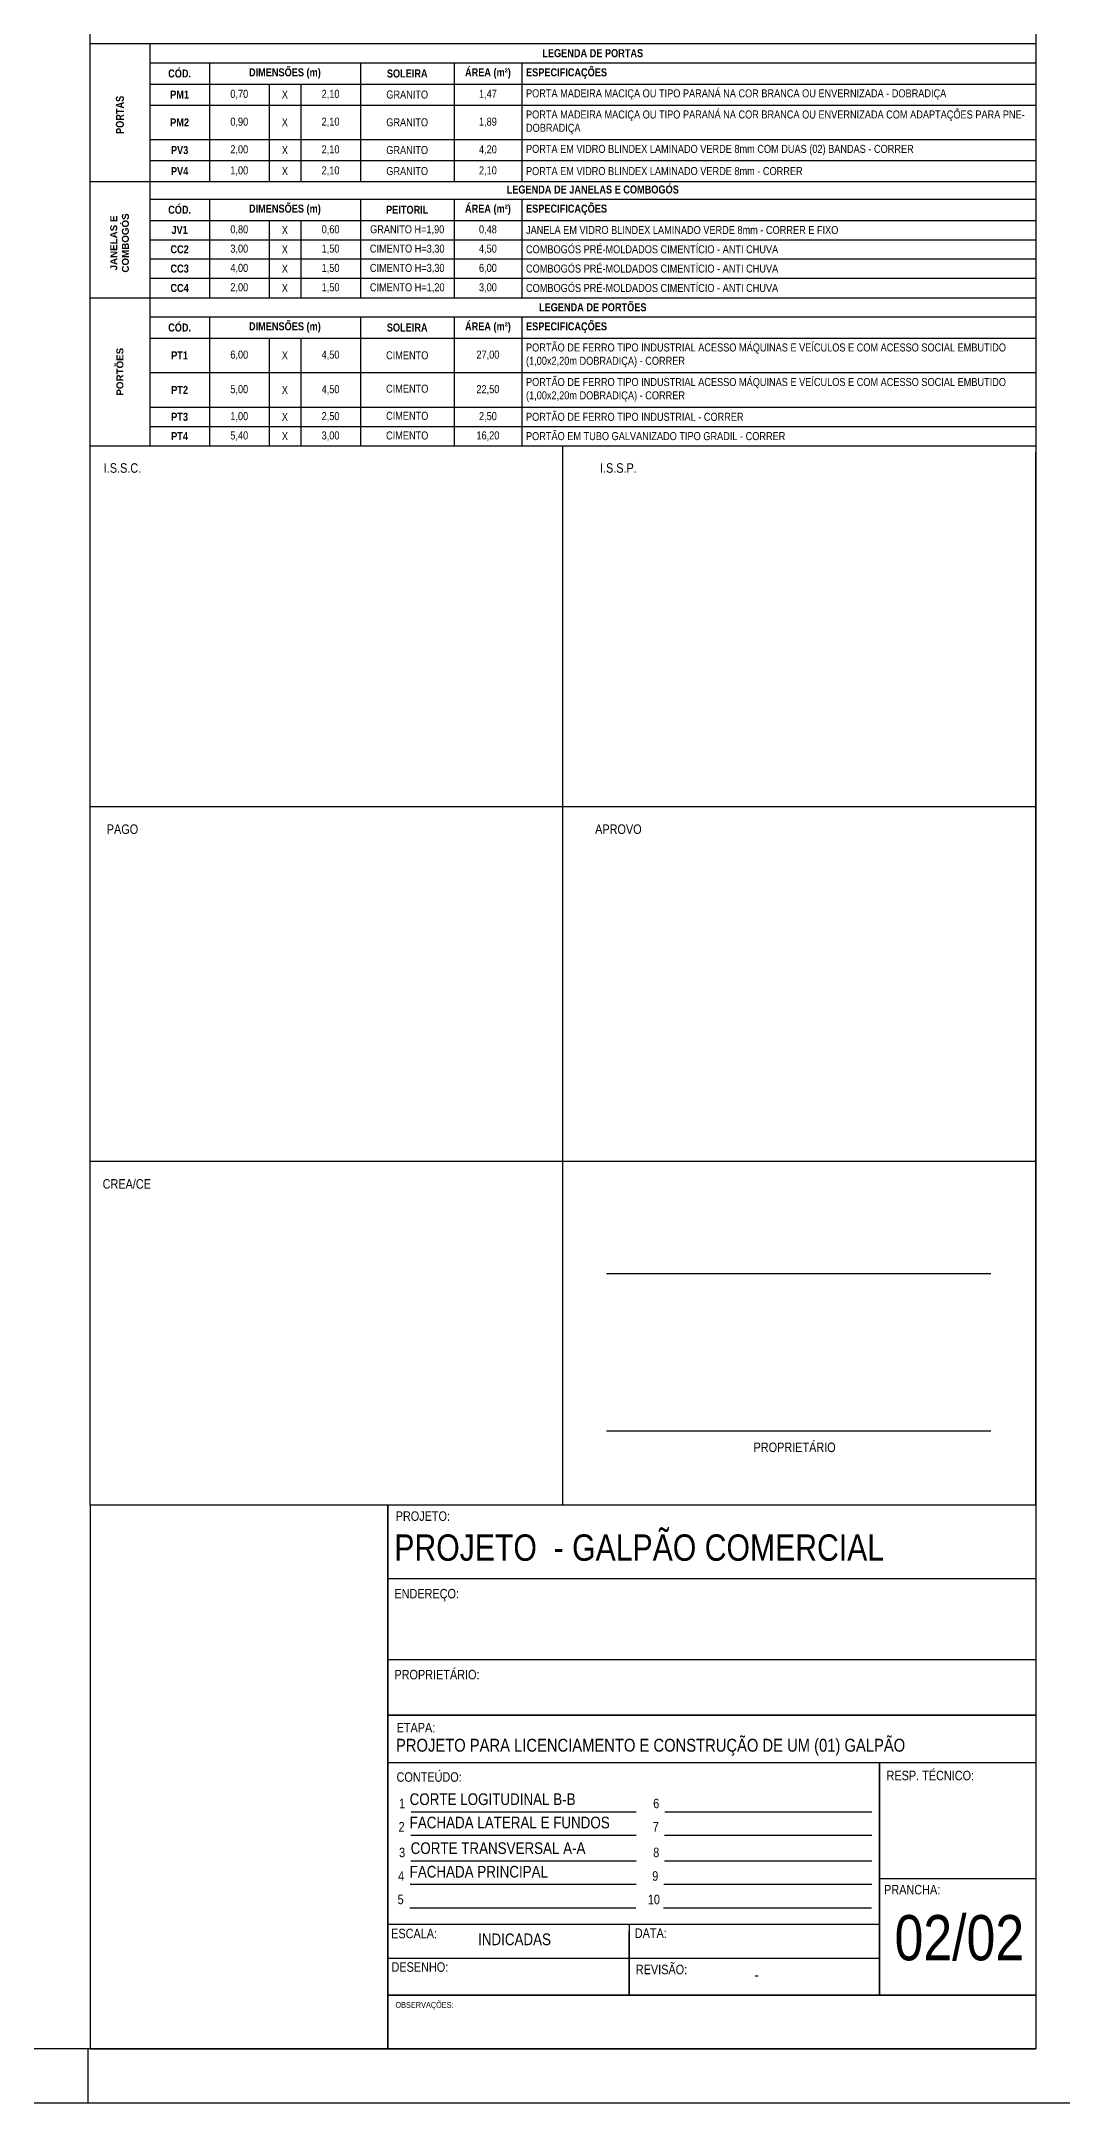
# Model space of a CAD drawing. Header units: millimetres. Extents: x 1170 to 1315, y 90 to 135.
# Drawn here: x 1228 to 1242.18, y 90.19 to 118.81 of the extents above; entities that cross this region are included whole.
import ezdxf
from ezdxf.enums import TextEntityAlignment as Align

# ---------------------------------------------------------------- set-up
doc = ezdxf.new("R2010")
doc.units = ezdxf.units.MM
doc.header["$LTSCALE"] = 20
doc.header["$MEASUREMENT"] = 0
doc.layers.get('0').update_dxf_attribs({"linetype": 'CONTINUOUS'})
for name, color, linetype in [('COTA', 7, 'CONTINUOUS'), ('E-TXT-Y', 2, 'CONTINUOUS'), ("LINHA - PROJETU'S", 1, 'CONTINUOUS'), ("PRANCHA - PROJETU'S", 7, 'CONTINUOUS'), ('TEXTO', 2, 'CONTINUOUS')]:
    doc.layers.add(name, color=color, linetype=linetype)
doc.styles.add('F2', font='ARIALN.TTF')

msp = doc.modelspace()

# ---------------------------------------------------------------- linework, layer by layer
at = {"color": 2}
for p, q in [((1228.68, 113.196), (1228.68, 134.739)), ((1241.805, 98.488), (1241.805, 113.103)), ((1228.68, 98.488), (1228.68, 108.181)), ((1241.181, 101.698), (1235.848, 101.698)), ((1241.181, 99.516), (1235.848, 99.516)), ((1228.68, 98.488), (1228.68, 90.939)), ((1228.65, 90.939), (1228.65, 90.189)), ((1228.65, 90.939), (1228.65, 90.189))]:
    msp.add_line(p, q, dxfattribs=at)
msp.add_lwpolyline([(1170.198, 90.189), (1242.555, 90.189), (1242.555, 134.739), (1170.198, 134.739)], close=True, dxfattribs=at)
at = {"color": 1}
msp.add_lwpolyline([(1172.073, 133.989), (1241.805, 133.989), (1241.805, 90.939), (1172.073, 90.939)], close=True, dxfattribs=at)
at = {"color": 2}
for points in [[(1228.68, 98.488), (1228.68, 113.196), (1241.805, 113.196)], [(1235.242, 98.488), (1235.242, 113.196)], [(1241.805, 108.181), (1228.68, 108.181)], [(1241.805, 103.258), (1228.68, 103.258)]]:
    msp.add_lwpolyline(points, dxfattribs=at)
at = {"layer": 'COTA', "linetype": 'Continuous', "lineweight": 15}
for p, q in [((1228.68, 124.64), (1228.68, 113.196)), ((1241.805, 124.64), (1241.805, 113.196)), ((1228.68, 113.196), (1241.805, 113.196))]:
    msp.add_line(p, q, dxfattribs=at)
at = {"layer": 'COTA', "linetype": 'Continuous'}
for p, q in [((1228.68, 118.781), (1241.805, 118.781)), ((1229.508, 118.781), (1229.508, 113.196)), ((1229.508, 118.512), (1241.805, 118.512)), ((1230.336, 118.512), (1230.336, 116.864)), ((1232.431, 118.512), (1232.431, 116.864)), ((1233.731, 118.512), (1233.731, 116.864)), ((1234.67, 118.512), (1234.67, 116.864)), ((1229.508, 118.219), (1241.805, 118.219)), ((1231.164, 118.219), (1231.164, 116.864)), ((1231.603, 118.219), (1231.603, 116.864)), ((1229.508, 117.927), (1241.805, 117.927)), ((1229.508, 117.448), (1241.805, 117.448)), ((1229.508, 117.156), (1241.805, 117.156)), ((1228.68, 116.864), (1241.805, 116.864)), ((1229.508, 116.62), (1241.805, 116.62)), ((1230.336, 116.62), (1230.336, 115.253)), ((1232.431, 116.62), (1232.431, 115.253)), ((1233.731, 116.62), (1233.731, 115.253)), ((1234.67, 116.62), (1234.67, 115.253)), ((1229.508, 116.326), (1241.805, 116.326)), ((1231.164, 116.326), (1231.164, 115.253)), ((1231.603, 116.326), (1231.603, 115.253)), ((1229.508, 116.058), (1241.805, 116.058)), ((1229.508, 115.79), (1241.805, 115.79)), ((1229.508, 115.522), (1241.805, 115.522)), ((1228.68, 115.253), (1241.805, 115.253)), ((1229.508, 114.985), (1241.805, 114.985)), ((1230.336, 114.985), (1230.336, 113.196)), ((1232.431, 114.985), (1232.431, 113.196)), ((1233.731, 114.985), (1233.731, 113.196)), ((1234.67, 114.985), (1234.67, 113.196)), ((1229.508, 114.691), (1241.805, 114.691)), ((1231.164, 114.691), (1231.164, 113.196)), ((1231.603, 114.691), (1231.603, 113.196)), ((1229.508, 114.212), (1241.805, 114.212)), ((1229.508, 113.732), (1241.805, 113.732)), ((1229.508, 113.464), (1241.805, 113.464))]:
    msp.add_line(p, q, dxfattribs=at)
at = {"layer": "LINHA - PROJETU'S", "color": 1}
for p, q in [((1241.805, 98.488), (1228.68, 98.488)), ((1232.814, 98.488), (1232.814, 90.939)), ((1232.814, 90.939), (1232.814, 98.488)), ((1241.805, 98.488), (1241.805, 90.939)), ((1232.814, 97.467), (1241.805, 97.467)), ((1232.814, 97.467), (1241.805, 97.467)), ((1232.814, 96.346), (1241.805, 96.346)), ((1232.814, 95.571), (1241.805, 95.571)), ((1241.805, 95.571), (1232.814, 95.571)), ((1232.814, 95.571), (1241.805, 95.571)), ((1232.814, 95.571), (1241.805, 95.571)), ((1232.814, 95.571), (1241.805, 95.571)), ((1232.814, 94.913), (1241.805, 94.913)), ((1239.637, 94.913), (1239.637, 91.693)), ((1239.637, 93.303), (1241.805, 93.303)), ((1239.637, 92.856), (1239.637, 91.693)), ((1239.637, 92.856), (1239.637, 92.343)), ((1239.637, 92.663), (1232.814, 92.663)), ((1236.163, 92.663), (1236.163, 91.685)), ((1232.814, 92.197), (1239.637, 92.197)), ((1236.163, 91.685), (1236.163, 92.197)), ((1236.163, 91.685), (1232.814, 91.685)), ((1241.805, 91.685), (1232.814, 91.685)), ((1239.483, 91.685), (1236.163, 91.685)), ((1228.68, 90.939), (1241.805, 90.939)), ((1228.68, 90.939), (1241.805, 90.939)), ((1228.68, 90.939), (1241.805, 90.939))]:
    msp.add_line(p, q, dxfattribs=at)
msp.add_lwpolyline([(1241.805, 98.488), (1228.68, 98.488), (1228.68, 90.939)], dxfattribs=at)
msp.add_lwpolyline([(1241.805, 98.488), (1228.68, 98.488), (1228.68, 90.939)], dxfattribs=at)
at = {"layer": "PRANCHA - PROJETU'S", "color": 1}
for p, q in [((1232.814, 92.646), (1232.814, 98.488)), ((1239.637, 91.693), (1239.637, 94.913)), ((1232.814, 90.939), (1232.814, 92.646)), ((1239.637, 92.646), (1239.637, 92.648)), ((1232.814, 92.197), (1239.483, 92.197)), ((1236.163, 91.685), (1236.163, 92.197)), ((1232.814, 91.685), (1241.805, 91.685)), ((1232.814, 91.685), (1239.483, 91.685))]:
    msp.add_line(p, q, dxfattribs=at)
at = {"layer": "PRANCHA - PROJETU'S", "color": 7}
for p, q in [((1233.136, 94.229), (1236.261, 94.229)), ((1236.658, 94.229), (1239.094, 94.229)), ((1236.658, 94.229), (1239.531, 94.229)), ((1233.129, 93.905), (1236.261, 93.905)), ((1236.651, 93.904), (1239.531, 93.904)), ((1233.129, 93.549), (1236.261, 93.549)), ((1236.651, 93.549), (1239.531, 93.549)), ((1233.122, 93.222), (1236.261, 93.222)), ((1233.122, 93.222), (1236.261, 93.222)), ((1236.644, 93.222), (1239.531, 93.222)), ((1236.644, 93.222), (1239.531, 93.222)), ((1233.116, 92.895), (1236.254, 92.895)), ((1233.116, 92.895), (1236.254, 92.895)), ((1236.637, 92.895), (1239.524, 92.895)), ((1236.637, 92.895), (1239.524, 92.895))]:
    msp.add_line(p, q, dxfattribs=at)
at = {"layer": "PRANCHA - PROJETU'S"}
for p, q in [((1230.006, 90.939), (1241.805, 90.939)), ((1233.451, 90.939), (1241.561, 90.939)), ((1233.451, 90.939), (1241.805, 90.939))]:
    msp.add_line(p, q, dxfattribs=at)
at = {"layer": 'TEXTO', "color": 3}
msp.add_line((1236.163, 92.197), (1236.163, 92.567), dxfattribs=at)

# ---------------------------------------------------------------- texts
at = {"color": 2, "style": 'F2'}
for s, height, p in [('I.S.S.C.', 0.1317, (1229.129, 112.888)), ('I.S.S.P.', 0.1317, (1236.012, 112.888)), ('PAGO', 0.1317, (1229.129, 107.873)), ('APROVO', 0.1317, (1236.012, 107.873)), ('CREA/CE', 0.1317, (1229.189, 102.95)), ('PROPRIETÁRIO', 0.13168, (1238.458, 99.306))]:
    msp.add_text(s, height=height, dxfattribs=at).set_placement(p, align=Align.MIDDLE)
at = {"layer": 'COTA', "color": 2, "linetype": 'Continuous'}
for s, insert, char_height, width, attachment_point in [('{\\fArial Narrow|b1|i0|c0;LEGENDA DE PORTAS', (1235.656, 118.647), 0.11111, 12.17701, 5), ('{\\fArial Narrow|b1|i0|c0;CÓD.', (1229.922, 118.365), 0.11111, 0.70799, 5), ('{\\fArial Narrow|b1|i0|c0;DIMENSÕES (m)', (1231.383, 118.365), 0.11111, 1.97509, 5), ('{\\fArial Narrow|b1|i0|c0;SOLEIRA', (1233.081, 118.365), 0.11111, 1.18021, 5), ('{\\fArial Narrow|b1|i0|c0;ÁREA (m²)', (1234.201, 118.365), 0.11111, 0.8191, 5), ('{\\fArial Narrow|b1|i0|c0;ESPECIFICAÇÕES', (1234.73, 118.365), 0.11111, 7.01462, 4), ('{\\fArial Narrow|b1|i0|c0;PM1', (1229.922, 118.073), 0.11111, 0.70799, 5), ('{\\fArial Narrow|b0|i0|c0;0,70', (1230.75, 118.073), 0.11111, 0.70799, 5), ('{\\fArial Narrow|b0|i0|c0;X', (1231.383, 118.073), 0.11111, 0.3191, 5), ('{\\fArial Narrow|b0|i0|c0;2,10', (1232.017, 118.073), 0.11111, 0.70799, 5), ('{\\fArial Narrow|b0|i0|c0;GRANITO', (1233.081, 118.073), 0.11111, 1.18021, 5), ('{\\fArial Narrow|b0|i0|c0;1,47', (1234.201, 118.073), 0.11111, 0.8191, 5), ('{\\fArial Narrow|b0|i0|c0;PORTA MADEIRA MACIÇA OU TIPO PARANÁ NA COR BRANCA OU ENVERNIZADA - DOBRADIÇA', (1234.73, 118.073), 0.111111, 7.01462, 4), ('{\\fArial Narrow|b1|i0|c0;PM2', (1229.922, 117.687), 0.11111, 0.70799, 5), ('{\\fArial Narrow|b0|i0|c0;0,90', (1230.75, 117.687), 0.11111, 0.70799, 5), ('{\\fArial Narrow|b0|i0|c0;X', (1231.383, 117.687), 0.11111, 0.3191, 5), ('{\\fArial Narrow|b0|i0|c0;2,10', (1232.017, 117.687), 0.11111, 0.70799, 5), ('{\\fArial Narrow|b0|i0|c0;GRANITO', (1233.081, 117.687), 0.11111, 1.18021, 5), ('{\\fArial Narrow|b0|i0|c0;1,89', (1234.201, 117.687), 0.11111, 0.8191, 5), ('{\\fArial Narrow|b0|i0|c0;PORTA MADEIRA MACIÇA OU TIPO PARANÁ NA COR BRANCA OU ENVERNIZADA COM ADAPTAÇÕES PARA PNE- DOBRADIÇA', (1234.73, 117.687), 0.111111, 7.01462, 4), ('{\\fArial Narrow|b0|i0|c0|p34;2,00}', (1230.75, 117.302), 0.11111, 0.70799, 5), ('{\\fArial Narrow|b0|i0|c0;2,10', (1232.017, 117.302), 0.11111, 0.70799, 5), ('{\\fArial Narrow|b0|i0|c0|p34;4,20}', (1234.201, 117.302), 0.11111, 0.8191, 5), ('{\\fArial Narrow|b0|i0|c0|p34;PORTA EM VIDRO BLINDEX LAMINADO VERDE 8mm COM DUAS (02) BANDAS - CORRER}', (1234.73, 117.302), 0.111111, 7.01462, 4), ('{\\fArial Narrow|b1|i0|c0|p34;PV3}', (1229.922, 117.302), 0.11111, 0.70799, 5), ('{\\fArial Narrow|b0|i0|c0|p34;1,00}', (1230.75, 117.01), 0.11111, 0.70799, 5), ('{\\fArial Narrow|b0|i0|c0;X', (1231.383, 117.302), 0.11111, 0.3191, 5), ('{\\fArial Narrow|b0|i0|c0;2,10', (1232.017, 117.01), 0.11111, 0.70799, 5), ('{\\fArial Narrow|b0|i0|c0;GRANITO', (1233.081, 117.302), 0.11111, 1.18021, 5), ('{\\fArial Narrow|b0|i0|c0|p34;2,10}', (1234.201, 117.01), 0.11111, 0.8191, 5), ('{\\fArial Narrow|b1|i0|c0|p34;PV4}', (1229.922, 117.01), 0.11111, 0.70799, 5), ('{\\fArial Narrow|b0|i0|c0;X', (1231.383, 117.01), 0.11111, 0.3191, 5), ('{\\fArial Narrow|b0|i0|c0;GRANITO', (1233.081, 117.01), 0.11111, 1.18021, 5), ('{\\fArial Narrow|b1|i0|c0;LEGENDA DE JANELAS E COMBOGÓS', (1235.656, 116.754), 0.11111, 12.17701, 5), ('{\\fArial Narrow|b0|i0|c0|p34;PORTA EM VIDRO BLINDEX LAMINADO VERDE 8mm - CORRER}', (1234.73, 117.01), 0.11111, 7.01462, 4), ('{\\fArial Narrow|b1|i0|c0;CÓD.', (1229.922, 116.473), 0.11111, 0.70799, 5), ('{\\fArial Narrow|b1|i0|c0;DIMENSÕES (m)', (1231.383, 116.473), 0.11111, 1.97509, 5), ('{\\fArial Narrow|b1|i0|c0;PEITORIL', (1233.081, 116.473), 0.11111, 1.18021, 5), ('{\\fArial Narrow|b1|i0|c0;ÁREA (m²)', (1234.201, 116.473), 0.11111, 0.8191, 5), ('{\\fArial Narrow|b1|i0|c0;ESPECIFICAÇÕES', (1234.73, 116.473), 0.11111, 7.01462, 4), ('{\\fArial Narrow|b1|i0|c0;JV1', (1229.922, 116.192), 0.11111, 0.70799, 5), ('{\\fArial Narrow|b0|i0|c0;0,80', (1230.75, 116.192), 0.11111, 0.70799, 5), ('{\\fArial Narrow|b0|i0|c0;X', (1231.383, 116.192), 0.11111, 0.3191, 5), ('{\\fArial Narrow|b0|i0|c0;0,60', (1232.017, 116.192), 0.11111, 0.70799, 5), ('{\\fArial Narrow|b0|i0|c0;GRANITO H=1,90', (1233.081, 116.192), 0.11111, 1.18021, 5), ('{\\fArial Narrow|b0|i0|c0;0,48', (1234.201, 116.192), 0.11111, 0.8191, 5), ('{\\fArial Narrow|b0|i0|c0;JANELA EM VIDRO BLINDEX LAMINADO VERDE 8mm - CORRER E FIXO', (1234.73, 116.192), 0.11111, 7.01462, 4), ('{\\fArial Narrow|b1|i0|c0;CC2', (1229.922, 115.924), 0.11111, 0.70799, 5), ('{\\fArial Narrow|b0|i0|c0;3,00', (1230.75, 115.924), 0.11111, 0.70799, 5), ('{\\fArial Narrow|b0|i0|c0;X', (1231.383, 115.924), 0.11111, 0.3191, 5), ('{\\fArial Narrow|b0|i0|c0;1,50', (1232.017, 115.924), 0.11111, 0.70799, 5), ('{\\fArial Narrow|b0|i0|c0;CIMENTO H=3,30', (1233.081, 115.924), 0.11111, 1.18021, 5), ('{\\fArial Narrow|b0|i0|c0;4,50', (1234.201, 115.924), 0.11111, 0.8191, 5), ('{\\fArial Narrow|b0|i0|c0;COMBOGÓS PRÉ-MOLDADOS CIMENTÍCIO - ANTI CHUVA', (1234.73, 115.924), 0.11111, 7.01462, 4), ('{\\fArial Narrow|b1|i0|c0;CC3', (1229.922, 115.656), 0.11111, 0.70799, 5), ('{\\fArial Narrow|b0|i0|c0;4,00', (1230.75, 115.656), 0.11111, 0.70799, 5), ('{\\fArial Narrow|b0|i0|c0;X', (1231.383, 115.656), 0.11111, 0.3191, 5), ('{\\fArial Narrow|b0|i0|c0;1,50', (1232.017, 115.656), 0.11111, 0.70799, 5), ('{\\fArial Narrow|b0|i0|c0;CIMENTO H=3,30', (1233.081, 115.656), 0.11111, 1.18021, 5), ('{\\fArial Narrow|b0|i0|c0;6,00', (1234.201, 115.656), 0.11111, 0.8191, 5), ('{\\fArial Narrow|b0|i0|c0;COMBOGÓS PRÉ-MOLDADOS CIMENTÍCIO - ANTI CHUVA', (1234.73, 115.656), 0.11111, 7.01462, 4), ('{\\fArial Narrow|b1|i0|c0|p34;CC4}', (1229.922, 115.387), 0.11111, 0.70799, 5), ('{\\fArial Narrow|b0|i0|c0|p34;2,00}', (1230.75, 115.387), 0.11111, 0.70799, 5), ('{\\fArial Narrow|b0|i0|c0;X', (1231.383, 115.387), 0.11111, 0.3191, 5), ('{\\fArial Narrow|b0|i0|c0;1,50', (1232.017, 115.387), 0.11111, 0.70799, 5), ('{\\fArial Narrow|b0|i0|c0|p34;CIMENTO H=1,20}', (1233.081, 115.387), 0.11111, 1.18021, 5), ('{\\fArial Narrow|b0|i0|c0|p34;3,00}', (1234.201, 115.387), 0.11111, 0.8191, 5), ('{\\fArial Narrow|b0|i0|c0;COMBOGÓS PRÉ-MOLDADOS CIMENTÍCIO - ANTI CHUVA', (1234.73, 115.387), 0.11111, 7.01462, 4), ('{\\fArial Narrow|b1|i0|c0;LEGENDA DE PORTÕES', (1235.656, 115.119), 0.11111, 12.17701, 5), ('{\\fArial Narrow|b1|i0|c0;CÓD.', (1229.922, 114.838), 0.11111, 0.70799, 5), ('{\\fArial Narrow|b1|i0|c0;DIMENSÕES (m)', (1231.383, 114.838), 0.11111, 1.97509, 5), ('{\\fArial Narrow|b1|i0|c0;SOLEIRA', (1233.081, 114.838), 0.11111, 1.18021, 5), ('{\\fArial Narrow|b1|i0|c0;ÁREA (m²)', (1234.201, 114.838), 0.11111, 0.8191, 5), ('{\\fArial Narrow|b1|i0|c0;ESPECIFICAÇÕES', (1234.73, 114.838), 0.11111, 7.01462, 4), ('{\\fArial Narrow|b1|i0|c0;PT1', (1229.922, 114.452), 0.11111, 0.70799, 5), ('{\\fArial Narrow|b0|i0|c0;6,00', (1230.75, 114.452), 0.11111, 0.70799, 5), ('{\\fArial Narrow|b0|i0|c0;X', (1231.383, 114.452), 0.11111, 0.3191, 5), ('{\\fArial Narrow|b0|i0|c0;4,50', (1232.017, 114.452), 0.11111, 0.70799, 5), ('{\\fArial Narrow|b0|i0|c0|p34;CIMENTO}', (1233.081, 114.452), 0.11111, 1.18021, 5), ('{\\fArial Narrow|b0|i0|c0;27,00', (1234.201, 114.452), 0.11111, 0.8191, 5), ('{\\fArial Narrow|b0|i0|c0;PORTÃO DE FERRO TIPO INDUSTRIAL ACESSO MÁQUINAS E VEÍCULOS E COM ACESSO SOCIAL EMBUTIDO (1,00x2,20m DOBRADIÇA) - CORRER', (1234.73, 114.452), 0.111111, 7.01462, 4), ('{\\fArial Narrow|b1|i0|c0;PT2', (1229.922, 113.972), 0.11111, 0.70799, 5), ('{\\fArial Narrow|b0|i0|c0;5,00', (1230.75, 113.972), 0.11111, 0.70799, 5), ('{\\fArial Narrow|b0|i0|c0;X', (1231.383, 113.972), 0.11111, 0.3191, 5), ('{\\fArial Narrow|b0|i0|c0;4,50', (1232.017, 113.972), 0.11111, 0.70799, 5), ('{\\fArial Narrow|b0|i0|c0|p34;CIMENTO}', (1233.081, 113.988), 0.11111, 1.18021, 5), ('{\\fArial Narrow|b0|i0|c0;22,50', (1234.201, 113.972), 0.11111, 0.8191, 5), ('{\\fArial Narrow|b0|i0|c0;PORTÃO DE FERRO TIPO INDUSTRIAL ACESSO MÁQUINAS E VEÍCULOS E COM ACESSO SOCIAL EMBUTIDO (1,00x2,20m DOBRADIÇA) - CORRER', (1234.73, 113.972), 0.111111, 7.01462, 4), ('{\\fArial Narrow|b1|i0|c0;PT3', (1229.922, 113.598), 0.11111, 0.70799, 5), ('{\\fArial Narrow|b0|i0|c0;1,00', (1230.75, 113.598), 0.11111, 0.70799, 5), ('{\\fArial Narrow|b0|i0|c0;X', (1231.383, 113.598), 0.11111, 0.3191, 5), ('{\\fArial Narrow|b0|i0|c0;2,50', (1232.017, 113.598), 0.11111, 0.70799, 5), ('{\\fArial Narrow|b0|i0|c0|p34;CIMENTO}', (1233.081, 113.612), 0.11111, 1.18021, 5), ('{\\fArial Narrow|b0|i0|c0;2,50', (1234.201, 113.598), 0.11111, 0.8191, 5), ('{\\fArial Narrow|b0|i0|c0;PORTÃO DE FERRO TIPO INDUSTRIAL - CORRER', (1234.73, 113.598), 0.11111, 7.01462, 4), ('{\\fArial Narrow|b1|i0|c0;PT4', (1229.922, 113.33), 0.11111, 0.70799, 5), ('{\\fArial Narrow|b0|i0|c0;5,40', (1230.75, 113.33), 0.11111, 0.70799, 5), ('{\\fArial Narrow|b0|i0|c0;X', (1231.383, 113.33), 0.11111, 0.3191, 5), ('{\\fArial Narrow|b0|i0|c0;3,00', (1232.017, 113.33), 0.11111, 0.70799, 5), ('{\\fArial Narrow|b0|i0|c0|p34;CIMENTO}', (1233.081, 113.339), 0.11111, 1.18021, 5), ('{\\fArial Narrow|b0|i0|c0;16,20', (1234.201, 113.33), 0.11111, 0.8191, 5), ('{\\fArial Narrow|b0|i0|c0;PORTÃO EM TUBO GALVANIZADO TIPO GRADIL - CORRER', (1234.73, 113.33), 0.11111, 7.01462, 4)]:
    msp.add_mtext(s, dxfattribs=dict(at, insert=insert, char_height=char_height, width=width, attachment_point=attachment_point))
at = {"layer": 'COTA', "color": 2, "linetype": 'Continuous', "attachment_point": 5, "rotation": 90}
for s, insert, char_height, width in [('{\\fArial Narrow|b1|i0|c0;PORTAS', (1229.094, 117.791), 0.11111, 1.21266), ('{\\fArial|b1|i0|c0;JANELAS E COMBOGÓS', (1229.089, 116.012), 0.09722, 1.24646), ('{\\fArial|b1|i0|c0;PORTÕES', (1229.094, 114.225), 0.09722, 1.93778)]:
    msp.add_mtext(s, dxfattribs=dict(at, insert=insert, char_height=char_height, width=width))
at = {"layer": 'E-TXT-Y', "style": 'F2'}
msp.add_text('PROJETO  - GALPÃO COMERCIAL', height=0.36579, dxfattribs=at).set_placement((1232.902, 97.715))
at = {"layer": "PRANCHA - PROJETU'S", "color": 7, "style": 'F2'}
for s, height, p in [('PROJETO:', 0.1317, (1232.921, 98.269)), ('ENDEREÇO:', 0.1317, (1232.903, 97.192)), ('PROPRIETÁRIO:', 0.13168, (1232.903, 96.068)), ('ETAPA:', 0.1317, (1232.934, 95.332)), ('CONTEÚDO:', 0.1317, (1232.933, 94.646)), ('RESP. TÉCNICO:', 0.13168, (1239.734, 94.667)), ('1', 0.132, (1232.968, 94.279)), ('6', 0.132, (1236.495, 94.279)), ('2', 0.132, (1232.961, 93.955)), ('7', 0.132, (1236.489, 93.955)), ('3', 0.132, (1232.968, 93.599)), ('8', 0.132, (1236.495, 93.599)), ('4', 0.132, (1232.955, 93.272)), ('9', 0.132, (1236.482, 93.272)), ('5', 0.132, (1232.948, 92.946)), ('10', 0.1317, (1236.421, 92.946)), ('PRANCHA:', 0.1317, (1239.7, 93.083)), ('ESCALA:', 0.1317, (1232.858, 92.473)), ('DATA:', 0.1317, (1236.24, 92.478)), ('DESENHO:', 0.1317, (1232.863, 92.008)), ('REVISÃO:', 0.1317, (1236.254, 91.974))]:
    msp.add_text(s, height=height, dxfattribs=at).set_placement(p)
at = {"layer": "PRANCHA - PROJETU'S", "color": 2, "style": 'F2'}
for s, height, p in [('CORTE LOGITUDINAL B-B', 0.16221, (1233.115, 94.323)), ('FACHADA LATERAL E FUNDOS', 0.16221, (1233.115, 93.999)), ('CORTE TRANSVERSAL A-A', 0.16221, (1233.129, 93.643)), ('FACHADA PRINCIPAL', 0.16221, (1233.115, 93.316)), ('02/02', 0.6275, (1239.845, 92.167)), ('INDICADAS', 0.1622, (1234.065, 92.377)), ('-', 0.162, (1237.901, 91.886))]:
    msp.add_text(s, height=height, dxfattribs=at).set_placement(p)
at = {"layer": "PRANCHA - PROJETU'S", "style": 'F2'}
msp.add_text('OBSERVAÇÕES:', height=0.0811, dxfattribs=at).set_placement((1232.918, 91.507))
at = {"layer": 'TEXTO', "color": 2, "style": 'F2'}
msp.add_text('PROJETO PARA LICENCIAMENTO E CONSTRUÇÃO DE UM (01) GALPÃO', height=0.17883, dxfattribs=at).set_placement((1232.925, 95.064))

doc.saveas('drawing.dxf')
